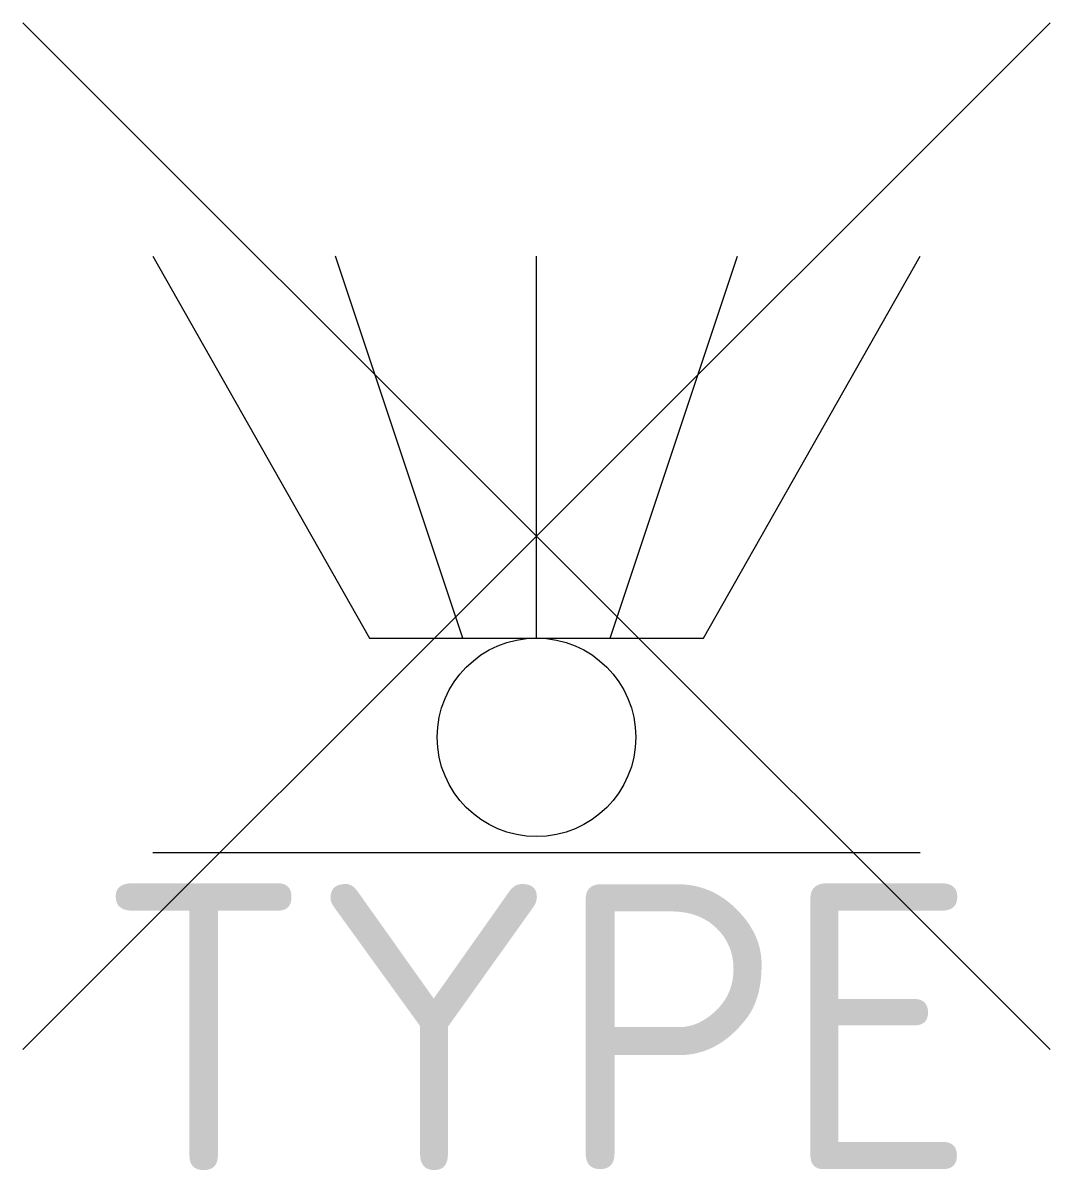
# Model space of a CAD drawing. Extents: x -3.23 to 3.23, y -2 to 5.22.
import ezdxf
from ezdxf.enums import TextEntityAlignment as Align

# ---------------------------------------------------------------- set-up
doc = ezdxf.new("R2010")
doc.units = 0
doc.header["$MEASUREMENT"] = 0
doc.styles.add('NLCS-ISO', font='NLCS-ISO.ttf')

msp = doc.modelspace()

# ---------------------------------------------------------------- linework, layer by layer
at = {"flags": 128}
for points in [[(-3.2322, -1.2418), (3.2322, 5.2227)], [(3.2322, -1.2418), (-3.2322, 5.2227)], [(-0.4627, 1.35), (-1.2659, 3.7532)], [(0, 1.35), (0, 3.7532)], [(0.4627, 1.35), (1.2659, 3.7532)], [(-2.4148, 0), (2.4148, 0)]]:
    msp.add_lwpolyline(points, dxfattribs=at)
at = {"ltscale": 0.5, "flags": 128}
msp.add_lwpolyline([(-2.4148, 3.7532), (-1.0517, 1.35), (1.0517, 1.35), (2.4148, 3.7532)], dxfattribs=at)
at = {"ltscale": 0.5}
msp.add_circle((0, 0.725), 0.625, dxfattribs=at)

# ---------------------------------------------------------------- texts
at = {"style": 'NLCS-ISO'}
msp.add_attdef('TYPE', text='', height=1.8, dxfattribs=at).set_placement((0, -0.2), align=Align.TOP_CENTER)

doc.saveas('drawing.dxf')
